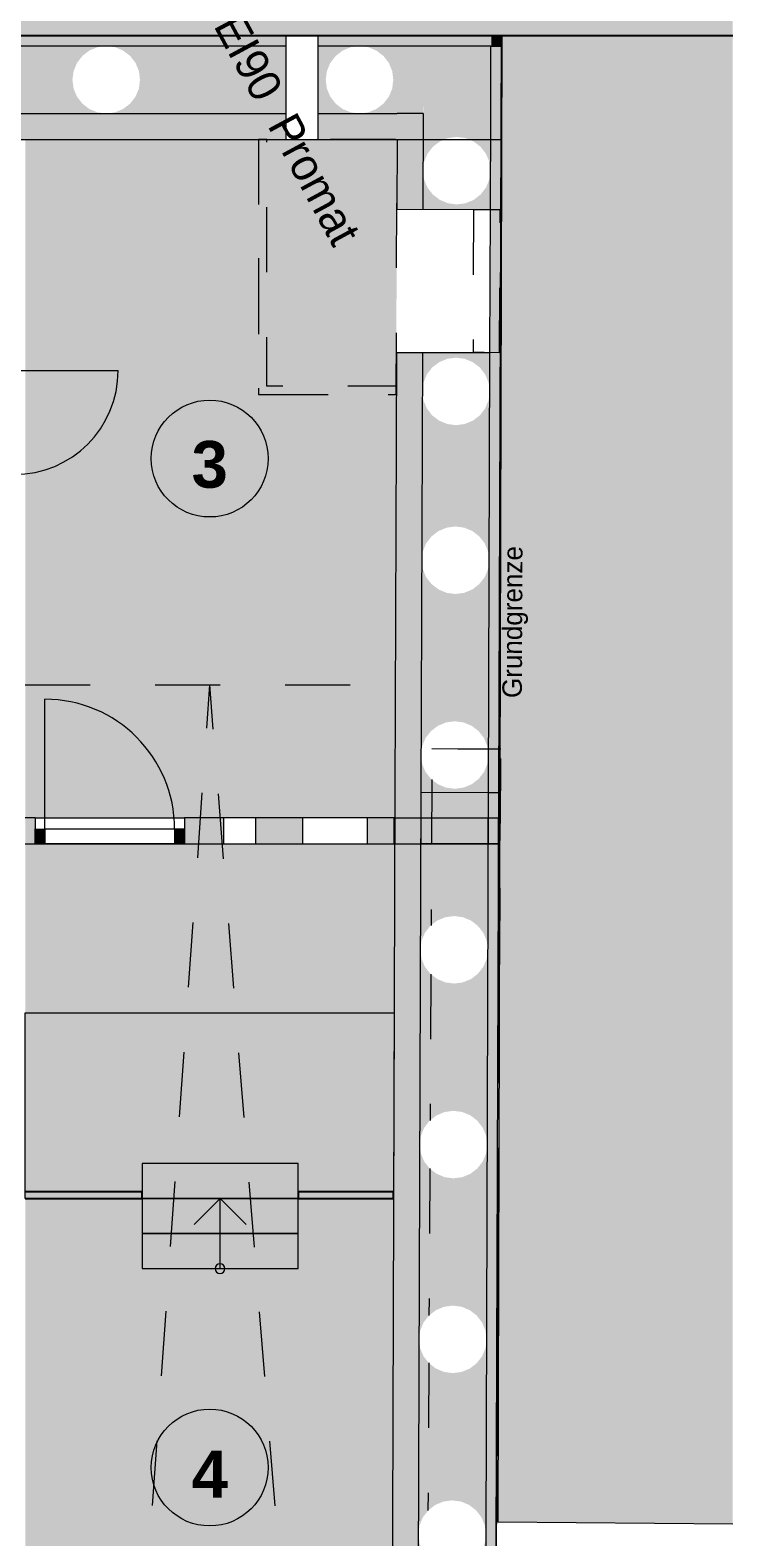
# Model space of a CAD drawing. Header units: metres. Extents: x -14 to 130, y -38 to 4.
# Drawn here: x 79.31 to 84.72, y -14.2 to -2.59 of the extents above; entities that cross this region are included whole.
import ezdxf

# ---------------------------------------------------------------- set-up
doc = ezdxf.new("R2010")
doc.units = ezdxf.units.M
doc.header["$MEASUREMENT"] = 0
doc.set_wipeout_variables(frame=1)
for name, pattern in [('Baufluchtlinie', [0.013, 0.008, -0.005]), ('Schnittlinie', [0.006, 0.003, -0.0015, 0, -0.0015]), ('Strichlinie weit', [0.004, 0.003, -0.001]), ('Untersicht', [0.001, 0.0005, -0.0005]), ('Wipeout_Contour', [1, 0, -1])]:
    doc.linetypes.add(name, pattern=pattern)
for name, color, linetype in [('-1._Keller PP Icon_1_0', 7, 'Continuous'), ('-1._Keller PP Icon_1_110 Wand Aussen', 7, 'Continuous'), ('-1._Keller PP Icon_1_111 Wand Aussen - Bohrpfahlwand 53', 7, 'Continuous'), ('-1._Keller PP Icon_1_111 Wand Aussen - Bohrpfahlwand 80', 7, 'Continuous'), ('-1._Keller PP Icon_1_120 Wand Innen tragend', 7, 'Continuous'), ('-1._Keller PP Icon_1_130 Wand Innen', 7, 'Continuous'), ('-1._Keller PP Icon_1_230 Decke abgehaengt', 7, 'Continuous'), ('-1._Keller PP Icon_1_410 Treppe', 7, 'Continuous'), ('-1._Keller PP Icon_1_710 Gelände', 7, 'Continuous'), ('-1._Keller PP Icon_1_725 Nachbarbebauung', 7, 'Continuous'), ('-1._Keller PP Icon_1_810 Raum', 7, 'Continuous'), ('-1._Keller PP Icon_1_844 Umriss 2D', 7, 'Continuous'), ('-1._Keller PP Icon_1_905 VP Beschriftung Übersicht.Übersicht', 7, 'Continuous'), ('-1._Keller PP Icon_1_Neubau_840 Baulinien', 7, 'Continuous')]:
    doc.layers.add(name, color=color, linetype=linetype)
doc.styles.add('ERSTELLTER_STIL_10', font='arial.ttf')
doc.styles.add('ERSTELLTER_STIL_5', font='')
doc.styles.get('ERSTELLTER_STIL_5').set_extended_font_data('Eurostile')

msp = doc.modelspace()

# ---------------------------------------------------------------- wipeouts: each hides what was drawn before it
at = {"color": 254, "linetype": 'Wipeout_Contour', "lineweight": 0, "ltscale": 308.749813}
msp.add_wipeout([(60.344, 3.424), (60.344, -37.114), (84.724, -37.114), (84.724, 3.424)], dxfattribs=at).dxf.layer = '-1._Keller PP Icon_1_0'

# ---------------------------------------------------------------- next in the draw order: hatches: boundary and pattern name
at = {"layer": '-1._Keller PP Icon_1_111 Wand Aussen - Bohrpfahlwand 80', "linetype": 'Continuous', "lineweight": 0, "true_color": 0x000000}
for points in [[(65.022, -2.637), (65.022, -2.717), (65.35, -2.717), (67.15, -2.717), (68.95, -2.717), (70.75, -2.717), (72.55, -2.717), (74.35, -2.717), (76.15, -2.717), (77.949, -2.717), (79.462, -2.717), (79.462, -2.637)], [(79.462, -2.637), (79.462, -2.717), (79.899, -2.717), (81.282, -2.717), (81.282, -2.637)], [(82.864, -2.637), (81.532, -2.637), (81.532, -2.717), (81.849, -2.717), (82.862, -2.717), (82.864, -2.715)], [(82.862, -2.717), (82.942, -2.717), (82.942, -2.637)], [(82.864, -2.715), (82.942, -2.637), (82.864, -2.637)], [(65.022, -2.717), (65.022, -3.237), (79.462, -3.237), (79.462, -2.717), (77.951, -2.717), (78.018, -2.726), (78.08, -2.752), (78.134, -2.793), (78.176, -2.847), (78.202, -2.91), (78.21, -2.977), (78.202, -3.045), (78.176, -3.107), (78.134, -3.161), (78.08, -3.203), (78.018, -3.228), (77.95, -3.237), (77.883, -3.228), (77.82, -3.203), (77.767, -3.161), (77.725, -3.107), (77.699, -3.045), (77.69, -2.977), (77.699, -2.91), (77.725, -2.847), (77.767, -2.793), (77.82, -2.752), (77.883, -2.726), (77.949, -2.717), (76.151, -2.717), (76.218, -2.726), (76.28, -2.752), (76.334, -2.794), (76.376, -2.847), (76.402, -2.91), (76.41, -2.977), (76.402, -3.045), (76.376, -3.107), (76.334, -3.161), (76.28, -3.203), (76.218, -3.228), (76.15, -3.237), (76.083, -3.228), (76.02, -3.203), (75.967, -3.161), (75.925, -3.107), (75.899, -3.045), (75.89, -2.977), (75.899, -2.91), (75.925, -2.847), (75.967, -2.794), (76.02, -2.752), (76.083, -2.726), (76.15, -2.717), (74.351, -2.717), (74.418, -2.726), (74.48, -2.752), (74.534, -2.794), (74.576, -2.847), (74.602, -2.91), (74.61, -2.977), (74.602, -3.045), (74.576, -3.107), (74.534, -3.161), (74.48, -3.203), (74.418, -3.229), (74.35, -3.237), (74.283, -3.229), (74.22, -3.203), (74.167, -3.161), (74.125, -3.107), (74.099, -3.045), (74.09, -2.977), (74.099, -2.91), (74.125, -2.847), (74.167, -2.794), (74.22, -2.752), (74.283, -2.726), (74.35, -2.717), (72.551, -2.717), (72.618, -2.726), (72.68, -2.752), (72.734, -2.794), (72.776, -2.847), (72.802, -2.91), (72.81, -2.977), (72.802, -3.045), (72.776, -3.107), (72.734, -3.161), (72.68, -3.203), (72.618, -3.229), (72.55, -3.237), (72.483, -3.229), (72.42, -3.203), (72.367, -3.161), (72.325, -3.107), (72.299, -3.045), (72.29, -2.977), (72.299, -2.91), (72.325, -2.847), (72.367, -2.794), (72.42, -2.752), (72.483, -2.726), (72.55, -2.717), (70.751, -2.717), (70.818, -2.726), (70.88, -2.752), (70.934, -2.794), (70.976, -2.847), (71.002, -2.91), (71.01, -2.977), (71.002, -3.045), (70.976, -3.107), (70.934, -3.161), (70.88, -3.203), (70.818, -3.229), (70.75, -3.237), (70.683, -3.229), (70.62, -3.203), (70.567, -3.161), (70.525, -3.107), (70.499, -3.045), (70.49, -2.977), (70.499, -2.91), (70.525, -2.847), (70.567, -2.794), (70.62, -2.752), (70.683, -2.726), (70.75, -2.717), (68.951, -2.717), (69.018, -2.726), (69.08, -2.752), (69.134, -2.794), (69.176, -2.847), (69.202, -2.91), (69.21, -2.977), (69.202, -3.045), (69.176, -3.107), (69.134, -3.161), (69.08, -3.203), (69.018, -3.229), (68.95, -3.237), (68.883, -3.229), (68.82, -3.203), (68.767, -3.161), (68.725, -3.107), (68.699, -3.045), (68.69, -2.977), (68.699, -2.91), (68.725, -2.847), (68.767, -2.794), (68.82, -2.752), (68.883, -2.726), (68.95, -2.717), (67.151, -2.717), (67.218, -2.726), (67.28, -2.752), (67.334, -2.794), (67.376, -2.847), (67.402, -2.91), (67.41, -2.977), (67.402, -3.045), (67.376, -3.107), (67.334, -3.161), (67.28, -3.203), (67.218, -3.229), (67.15, -3.237), (67.083, -3.229), (67.02, -3.203), (66.967, -3.161), (66.925, -3.107), (66.899, -3.045), (66.89, -2.977), (66.899, -2.91), (66.925, -2.847), (66.967, -2.794), (67.02, -2.752), (67.083, -2.726), (67.15, -2.717), (65.351, -2.717), (65.418, -2.726), (65.48, -2.752), (65.534, -2.794), (65.576, -2.847), (65.602, -2.91), (65.61, -2.977), (65.602, -3.045), (65.576, -3.107), (65.534, -3.161), (65.48, -3.203), (65.418, -3.229), (65.35, -3.237), (65.283, -3.229), (65.22, -3.203), (65.167, -3.161), (65.125, -3.107), (65.099, -3.045), (65.09, -2.977), (65.099, -2.91), (65.125, -2.847), (65.167, -2.794), (65.22, -2.752), (65.283, -2.726), (65.35, -2.717)], [(79.462, -3.237), (81.282, -3.237), (81.282, -2.717), (79.902, -2.717), (79.968, -2.726), (80.03, -2.752), (80.084, -2.793), (80.126, -2.847), (80.152, -2.91), (80.16, -2.977), (80.152, -3.045), (80.126, -3.107), (80.084, -3.161), (80.03, -3.202), (79.968, -3.228), (79.9, -3.237), (79.833, -3.228), (79.77, -3.202), (79.717, -3.161), (79.675, -3.107), (79.649, -3.045), (79.64, -2.977), (79.649, -2.91), (79.675, -2.847), (79.717, -2.793), (79.77, -2.752), (79.833, -2.726), (79.899, -2.717), (79.462, -2.717)], [(81.849, -2.717), (81.532, -2.717), (81.532, -3.237), (82.34, -3.237), (82.342, -2.717), (81.852, -2.717), (81.918, -2.726), (81.98, -2.752), (82.034, -2.793), (82.076, -2.847), (82.102, -2.91), (82.11, -2.977), (82.102, -3.045), (82.076, -3.107), (82.034, -3.161), (81.98, -3.202), (81.918, -3.228), (81.85, -3.237), (81.783, -3.228), (81.72, -3.202), (81.667, -3.161), (81.625, -3.107), (81.599, -3.045), (81.59, -2.977), (81.599, -2.91), (81.625, -2.847), (81.667, -2.793), (81.72, -2.752), (81.783, -2.726)], [(82.34, -3.237), (82.86, -3.237), (82.862, -2.717)], [(82.341, -3.237), (82.862, -2.717), (82.342, -2.717)], [(82.862, -2.717), (82.843, -8.468), (82.923, -8.468), (82.942, -2.717)], [(79.462, -3.237), (65.022, -3.237), (65.022, -3.437), (79.462, -3.437)], [(79.462, -3.237), (79.462, -3.437), (81.282, -3.437), (81.282, -3.237)], [(82.14, -3.237), (81.532, -3.237), (81.532, -3.437), (82.139, -3.437)], [(82.139, -3.437), (82.34, -3.237), (82.14, -3.237)], [(82.139, -3.437), (82.339, -3.437), (82.34, -3.237)], [(82.138, -3.976), (82.338, -3.976), (82.339, -3.437), (82.139, -3.437)], [(82.123, -8.465), (82.323, -8.466), (82.334, -5.076), (82.134, -5.076)], [(82.123, -8.443), (82.098, -15.699), (82.298, -15.7), (82.323, -8.443)], [(82.123, -8.465), (82.121, -8.859), (82.321, -8.86), (82.323, -8.466)], [(82.841, -8.862), (82.843, -8.468), (82.323, -8.466), (82.321, -8.86)], [(82.898, -15.703), (82.923, -8.445), (82.843, -8.445), (82.818, -15.702)], [(82.921, -8.862), (82.923, -8.468), (82.843, -8.468), (82.841, -8.862)]]:
    msp.add_hatch(color=18, dxfattribs=at).paths.add_polyline_path(points)
h = msp.add_hatch(color=18, dxfattribs=at)
h.paths.add_polyline_path([(82.338, -3.976), (82.858, -3.978), (82.86, -3.237), (82.34, -3.237)])
h.paths.add_polyline_path([(82.347, -3.745), (82.339, -3.677), (82.347, -3.61), (82.373, -3.547), (82.415, -3.493), (82.469, -3.452), (82.531, -3.426), (82.599, -3.417), (82.666, -3.426), (82.729, -3.452), (82.782, -3.493), (82.824, -3.547), (82.85, -3.61), (82.859, -3.677), (82.85, -3.745), (82.824, -3.807), (82.782, -3.861), (82.729, -3.902), (82.666, -3.928), (82.599, -3.937), (82.531, -3.928), (82.469, -3.902), (82.415, -3.861), (82.373, -3.807)], flags=0)
h = msp.add_hatch(color=18, dxfattribs=at)
h.paths.add_polyline_path([(82.323, -8.466), (82.843, -8.468), (82.854, -5.078), (82.334, -5.076)])
h.paths.add_polyline_path([(82.324, -8.177), (82.332, -8.11), (82.358, -8.047), (82.4, -7.993), (82.454, -7.952), (82.516, -7.926), (82.584, -7.917), (82.651, -7.926), (82.714, -7.952), (82.767, -7.993), (82.809, -8.047), (82.835, -8.11), (82.844, -8.177), (82.835, -8.245), (82.809, -8.307), (82.767, -8.361), (82.714, -8.402), (82.651, -8.428), (82.584, -8.437), (82.516, -8.428), (82.454, -8.402), (82.4, -8.361), (82.358, -8.307), (82.332, -8.245)], flags=0)
h.paths.add_polyline_path([(82.329, -6.677), (82.337, -6.61), (82.363, -6.547), (82.405, -6.493), (82.459, -6.452), (82.521, -6.426), (82.589, -6.417), (82.656, -6.426), (82.719, -6.452), (82.772, -6.493), (82.814, -6.547), (82.84, -6.61), (82.849, -6.677), (82.84, -6.745), (82.814, -6.807), (82.772, -6.861), (82.719, -6.902), (82.656, -6.928), (82.589, -6.937), (82.521, -6.928), (82.459, -6.902), (82.405, -6.861), (82.363, -6.807), (82.337, -6.745)], flags=0)
h.paths.add_polyline_path([(82.333, -5.377), (82.342, -5.31), (82.368, -5.247), (82.409, -5.193), (82.463, -5.152), (82.526, -5.126), (82.593, -5.117), (82.66, -5.126), (82.723, -5.152), (82.777, -5.193), (82.818, -5.247), (82.844, -5.31), (82.853, -5.377), (82.844, -5.445), (82.818, -5.507), (82.777, -5.561), (82.723, -5.602), (82.66, -5.628), (82.593, -5.637), (82.526, -5.628), (82.463, -5.602), (82.409, -5.561), (82.368, -5.507), (82.342, -5.445)], flags=0)
h = msp.add_hatch(color=18, dxfattribs=at)
h.paths.add_polyline_path([(82.298, -15.7), (82.302, -15.7), (82.299, -15.677), (82.307, -15.61), (82.333, -15.547), (82.375, -15.493), (82.429, -15.452), (82.491, -15.426), (82.559, -15.417), (82.626, -15.426), (82.689, -15.452), (82.742, -15.493), (82.784, -15.547), (82.81, -15.61), (82.819, -15.677), (82.815, -15.702), (82.818, -15.702), (82.843, -8.445), (82.323, -8.443)])
h.paths.add_polyline_path([(82.312, -14.245), (82.304, -14.177), (82.312, -14.11), (82.338, -14.047), (82.38, -13.993), (82.434, -13.952), (82.496, -13.926), (82.564, -13.917), (82.631, -13.926), (82.694, -13.952), (82.747, -13.993), (82.789, -14.047), (82.815, -14.11), (82.824, -14.177), (82.815, -14.245), (82.789, -14.307), (82.747, -14.361), (82.694, -14.402), (82.631, -14.428), (82.564, -14.437), (82.496, -14.428), (82.434, -14.402), (82.38, -14.361), (82.338, -14.307)], flags=0)
h.paths.add_polyline_path([(82.309, -12.677), (82.317, -12.61), (82.343, -12.547), (82.385, -12.493), (82.439, -12.452), (82.501, -12.426), (82.569, -12.417), (82.636, -12.426), (82.699, -12.452), (82.752, -12.493), (82.794, -12.547), (82.82, -12.61), (82.829, -12.677), (82.82, -12.745), (82.794, -12.807), (82.752, -12.861), (82.699, -12.902), (82.636, -12.928), (82.569, -12.937), (82.501, -12.928), (82.439, -12.902), (82.385, -12.861), (82.343, -12.807), (82.317, -12.745)], flags=0)
h.paths.add_polyline_path([(82.314, -11.177), (82.322, -11.11), (82.348, -11.047), (82.39, -10.993), (82.444, -10.952), (82.506, -10.926), (82.574, -10.917), (82.641, -10.926), (82.704, -10.952), (82.757, -10.993), (82.799, -11.047), (82.825, -11.11), (82.834, -11.177), (82.825, -11.245), (82.799, -11.307), (82.757, -11.361), (82.704, -11.402), (82.641, -11.428), (82.574, -11.437), (82.506, -11.428), (82.444, -11.402), (82.39, -11.361), (82.348, -11.307), (82.322, -11.245)], flags=0)
h.paths.add_polyline_path([(82.319, -9.677), (82.327, -9.61), (82.353, -9.547), (82.395, -9.493), (82.449, -9.452), (82.511, -9.426), (82.579, -9.417), (82.646, -9.426), (82.709, -9.452), (82.762, -9.493), (82.804, -9.547), (82.83, -9.61), (82.839, -9.677), (82.83, -9.745), (82.804, -9.807), (82.762, -9.861), (82.709, -9.902), (82.646, -9.928), (82.579, -9.937), (82.511, -9.928), (82.449, -9.902), (82.395, -9.861), (82.353, -9.807), (82.327, -9.745)], flags=0)
at = {"layer": '-1._Keller PP Icon_1_120 Wand Innen tragend', "linetype": 'Continuous', "lineweight": 0, "true_color": 0x000000}
for points in [[(79.277, -8.662), (79.277, -8.862), (79.352, -8.862), (79.352, -8.747), (79.352, -8.662)], [(80.502, -8.747), (80.502, -8.862), (80.802, -8.862), (80.802, -8.662), (80.502, -8.662)], [(81.052, -8.662), (81.052, -8.862), (81.411, -8.862), (81.411, -8.662)], [(81.911, -8.662), (81.911, -8.862), (82.117, -8.862), (82.117, -8.662)], [(79.352, -8.747), (79.352, -8.862), (79.427, -8.862), (79.427, -8.747)], [(80.502, -8.747), (80.427, -8.747), (80.427, -8.862), (80.502, -8.862)]]:
    msp.add_hatch(color=18, dxfattribs=at).paths.add_polyline_path(points)
at = {"layer": '-1._Keller PP Icon_1_130 Wand Innen', "linetype": 'Continuous', "lineweight": 13, "true_color": 0xdfdfdf}
for points in [[(79.277, -11.592), (80.177, -11.592), (80.177, -11.542), (79.277, -11.542)], [(81.377, -11.592), (82.112, -11.592), (82.112, -11.542), (81.377, -11.542)]]:
    msp.add_hatch(color=254, dxfattribs=at).paths.add_polyline_path(points)
at = {"layer": '-1._Keller PP Icon_1_710 Gelände', "linetype": 'Continuous', "lineweight": 13, "true_color": 0xb4b4b4}
msp.add_hatch(color=253, dxfattribs=at).paths.add_polyline_path([(60.344, 3.424), (60.344, -2.617), (63.957, -2.637), (82.942, -2.637), (84.724, -2.639), (84.724, 3.424)])
at = {"layer": '-1._Keller PP Icon_1_725 Nachbarbebauung', "linetype": 'Continuous', "lineweight": 0, "true_color": 0x1f1f1f}
msp.add_hatch(color=250, dxfattribs=at).paths.add_polyline_path([(82.945, -2.638), (82.915, -14.083), (84.724, -14.098), (84.724, -2.639)])
at = {"layer": '-1._Keller PP Icon_1_810 Raum', "linetype": 'Continuous', "lineweight": 0, "true_color": 0x3f3f3f}
for points in [[(82.125, -7.635), (82.139, -3.437), (79.462, -3.437), (79.277, -3.437), (79.277, -8.662), (82.122, -8.662)], [(82.1, -15.322), (82.121, -8.862), (79.277, -8.862), (79.277, -15.322)]]:
    msp.add_hatch(color=250, dxfattribs=at).paths.add_polyline_path(points)
at = {"layer": '-1._Keller PP Icon_1_905 VP Beschriftung Übersicht.Übersicht', "linetype": 'Continuous', "lineweight": 0, "true_color": 0xffffff}
msp.add_hatch(color=7, dxfattribs=at).paths.add_polyline_path([(79.277, -11.592), (82.112, -11.592), (82.117, -10.162), (79.277, -10.162)])

# ---------------------------------------------------------------- next in the draw order: linework, layer by layer
at = {"layer": '-1._Keller PP Icon_1_110 Wand Aussen', "color": 7, "linetype": 'Continuous', "lineweight": 13, "ltscale": 1000}
for p, q in [((82.862, -2.717), (82.942, -2.717)), ((82.139, -3.437), (82.939, -3.437)), ((82.117, -8.662), (82.918, -8.662)), ((82.117, -8.862), (82.917, -8.862))]:
    msp.add_line(p, q, dxfattribs=at)
at = {"layer": '-1._Keller PP Icon_1_110 Wand Aussen', "color": 7, "linetype": 'Untersicht', "lineweight": 13, "ltscale": 1000, "flags": 128}
for points in [[(82.728, -3.978), (82.724, -5.078)], [(82.768, -3.978), (82.728, -3.978)], [(82.808, -3.978), (82.768, -3.978)], [(82.813, -3.978), (82.808, -3.978)], [(82.933, -3.979), (82.813, -3.978)], [(82.929, -5.079), (82.933, -3.979)], [(82.764, -5.078), (82.724, -5.078)], [(82.804, -5.078), (82.764, -5.078)], [(82.809, -5.078), (82.804, -5.078)], [(82.929, -5.079), (82.809, -5.078)]]:
    msp.add_lwpolyline(points, dxfattribs=at)
at = {"layer": '-1._Keller PP Icon_1_111 Wand Aussen - Bohrpfahlwand 53', "color": 7, "linetype": 'Untersicht', "lineweight": 13, "ltscale": 1000, "flags": 128}
for points in [[(82.608, -8.131), (82.408, -8.13)], [(82.858, -8.133), (82.608, -8.131)], [(82.938, -8.133), (82.858, -8.133)], [(82.898, -15.703), (82.938, -8.133)], [(82.407, -8.366), (82.401, -9.489)], [(82.399, -9.864), (82.393, -10.991)], [(82.391, -11.362), (82.385, -12.493)], [(82.383, -12.859), (82.377, -13.996)]]:
    msp.add_lwpolyline(points, dxfattribs=at)
at = {"layer": '-1._Keller PP Icon_1_111 Wand Aussen - Bohrpfahlwand 80', "color": 7, "linetype": 'Continuous', "lineweight": 13, "ltscale": 1000}
for p, q in [((79.462, -2.717), (77.951, -2.717)), ((79.899, -2.717), (79.462, -2.717)), ((81.282, -2.717), (79.902, -2.717)), ((81.849, -2.717), (81.532, -2.717)), ((82.342, -2.717), (81.852, -2.717)), ((82.862, -2.717), (82.342, -2.717)), ((82.862, -2.717), (82.342, -2.717)), ((82.86, -3.237), (82.862, -2.717)), ((82.858, -3.978), (82.86, -3.237)), ((82.843, -8.468), (82.854, -5.078)), ((82.824, -14.177), (82.843, -8.445)), ((82.841, -8.862), (82.843, -8.468)), ((82.818, -15.702), (82.824, -14.177))]:
    msp.add_line(p, q, dxfattribs=at)
at = {"layer": '-1._Keller PP Icon_1_111 Wand Aussen - Bohrpfahlwand 80', "color": 7, "linetype": 'Continuous', "lineweight": 18, "ltscale": 1000}
for p, q in [((65.022, -3.237), (79.462, -3.237)), ((79.462, -3.237), (81.282, -3.237)), ((81.532, -3.237), (82.14, -3.237)), ((82.34, -3.237), (82.14, -3.237)), ((82.34, -3.237), (82.14, -3.237)), ((82.34, -3.237), (82.338, -3.976)), ((82.858, -3.978), (82.138, -3.976)), ((82.854, -5.078), (82.858, -3.978)), ((82.134, -5.076), (82.854, -5.078)), ((82.334, -5.076), (82.323, -8.466)), ((82.323, -8.443), (82.298, -15.7)), ((82.323, -8.466), (82.321, -8.86))]:
    msp.add_line(p, q, dxfattribs=at)
at = {"layer": '-1._Keller PP Icon_1_111 Wand Aussen - Bohrpfahlwand 80', "color": 7, "linetype": 'Continuous', "lineweight": 13, "ltscale": 1000, "flags": 128}
for points in [[(79.462, -2.637), (65.022, -2.637)], [(81.282, -2.637), (79.462, -2.637)], [(81.282, -2.637), (81.282, -2.717)], [(82.862, -2.637), (81.532, -2.637)], [(81.532, -2.717), (81.532, -2.637)], [(82.942, -2.637), (82.862, -2.637)], [(82.923, -8.468), (82.942, -2.637)], [(81.282, -2.717), (81.282, -3.237)], [(81.532, -3.237), (81.532, -2.717)], [(82.843, -8.468), (82.323, -8.466)], [(82.843, -8.468), (82.323, -8.466)], [(82.923, -8.468), (82.843, -8.468)], [(82.923, -8.468), (82.843, -8.468)], [(82.898, -15.703), (82.923, -8.445)], [(82.921, -8.862), (82.923, -8.468)], [(82.841, -8.862), (82.321, -8.86)], [(82.921, -8.862), (82.841, -8.862)]]:
    msp.add_lwpolyline(points, dxfattribs=at)
at = {"layer": '-1._Keller PP Icon_1_111 Wand Aussen - Bohrpfahlwand 80', "color": 154, "linetype": 'Continuous', "lineweight": 13, "ltscale": 1000, "true_color": 0x004e91, "flags": 128}
for points in [[(81.532, -2.637), (81.282, -2.637)], [(81.282, -3.437), (81.532, -3.437)]]:
    msp.add_lwpolyline(points, dxfattribs=at)
at = {"layer": '-1._Keller PP Icon_1_111 Wand Aussen - Bohrpfahlwand 80', "color": 7, "linetype": 'Continuous', "lineweight": 18, "ltscale": 1000, "flags": 128}
for points in [[(81.282, -3.237), (81.282, -3.437)], [(81.532, -3.437), (81.532, -3.237)], [(65.022, -3.437), (79.462, -3.437)], [(79.462, -3.437), (81.282, -3.437)], [(81.532, -3.437), (82.139, -3.437)], [(82.139, -3.437), (82.138, -3.976)], [(82.134, -5.076), (82.123, -8.465)], [(82.123, -8.443), (82.098, -15.699)], [(82.123, -8.465), (82.121, -8.859)]]:
    msp.add_lwpolyline(points, dxfattribs=at)
at = {"layer": '-1._Keller PP Icon_1_120 Wand Innen tragend', "color": 8, "linetype": 'Continuous', "lineweight": 0, "ltscale": 1000}
for p, q in [((79.192, -5.217), (79.992, -5.217)), ((79.427, -8.747), (79.427, -7.747))]:
    msp.add_line(p, q, dxfattribs=at)
at = {"layer": '-1._Keller PP Icon_1_120 Wand Innen tragend', "color": 7, "linetype": 'Continuous', "lineweight": 18, "ltscale": 1000}
for p, q in [((79.352, -8.662), (79.352, -8.747)), ((80.502, -8.662), (80.502, -8.747)), ((79.352, -8.747), (79.352, -8.862)), ((79.352, -8.862), (79.352, -8.747)), ((80.502, -8.747), (80.502, -8.862)), ((80.502, -8.862), (80.502, -8.747))]:
    msp.add_line(p, q, dxfattribs=at)
at = {"layer": '-1._Keller PP Icon_1_120 Wand Innen tragend', "color": 7, "linetype": 'Schnittlinie', "lineweight": 13, "ltscale": 1000}
for p, q in [((79.352, -8.662), (80.502, -8.662)), ((80.427, -8.747), (79.427, -8.747)), ((79.352, -8.862), (80.502, -8.862)), ((80.427, -8.862), (79.427, -8.862))]:
    msp.add_line(p, q, dxfattribs=at)
at = {"layer": '-1._Keller PP Icon_1_120 Wand Innen tragend', "color": 7, "linetype": 'Continuous', "lineweight": 18, "ltscale": 1000, "flags": 128}
for points in [[(79.352, -8.662), (79.277, -8.662)], [(80.802, -8.662), (80.502, -8.662)], [(80.802, -8.662), (80.802, -8.862)], [(81.411, -8.662), (81.052, -8.662)], [(81.052, -8.862), (81.052, -8.662)], [(81.411, -8.662), (81.411, -8.862)], [(82.117, -8.662), (81.911, -8.662)], [(81.911, -8.862), (81.911, -8.662)], [(82.117, -8.862), (82.117, -8.662)], [(79.277, -8.862), (79.352, -8.862)], [(80.502, -8.862), (80.802, -8.862)], [(81.052, -8.862), (81.411, -8.862)], [(81.911, -8.862), (82.117, -8.862)]]:
    msp.add_lwpolyline(points, dxfattribs=at)
at = {"layer": '-1._Keller PP Icon_1_120 Wand Innen tragend', "color": 154, "linetype": 'Continuous', "lineweight": 13, "ltscale": 1000, "true_color": 0x004e91, "flags": 128}
for points in [[(81.052, -8.662), (80.802, -8.662)], [(81.911, -8.662), (81.411, -8.662)], [(80.802, -8.862), (81.052, -8.862)], [(81.411, -8.862), (81.911, -8.862)]]:
    msp.add_lwpolyline(points, dxfattribs=at)
at = {"layer": '-1._Keller PP Icon_1_120 Wand Innen tragend', "color": 7, "linetype": 'Continuous', "lineweight": 13, "ltscale": 1000, "flags": 128}
for points in [[(79.352, -8.747), (79.427, -8.747), (79.427, -8.862), (79.352, -8.862)], [(80.502, -8.747), (80.427, -8.747), (80.427, -8.862), (80.502, -8.862)]]:
    msp.add_lwpolyline(points, close=True, dxfattribs=at)
at = {"layer": '-1._Keller PP Icon_1_120 Wand Innen tragend', "color": 8, "linetype": 'Continuous', "lineweight": 0, "ltscale": 1000}
for centre, radius, start, end in [((79.192, -5.217), 0.8, 270, 0), ((79.427, -8.747), 1, 0, 90)]:
    msp.add_arc(centre, radius, start, end, dxfattribs=at)
at = {"layer": '-1._Keller PP Icon_1_120 Wand Innen tragend', "color": 7, "linetype": 'Continuous', "lineweight": 18, "ltscale": 1000}
for p in [(79.352, -8.747), (80.502, -8.747), (79.352, -8.862), (80.502, -8.862)]:
    msp.add_point(p, dxfattribs=at)
at = {"layer": '-1._Keller PP Icon_1_130 Wand Innen', "color": 7, "linetype": 'Continuous', "lineweight": 25, "ltscale": 1000, "flags": 128}
for points in [[(80.177, -11.542), (79.277, -11.542)], [(79.277, -11.592), (80.177, -11.592)], [(80.177, -11.592), (80.177, -11.542)], [(82.112, -11.542), (81.377, -11.542)], [(81.377, -11.542), (81.377, -11.592)], [(81.377, -11.592), (82.112, -11.592)], [(82.112, -11.592), (82.112, -11.542)]]:
    msp.add_lwpolyline(points, dxfattribs=at)
at = {"layer": '-1._Keller PP Icon_1_230 Decke abgehaengt', "color": 8, "linetype": 'Untersicht', "lineweight": 13, "ltscale": 1000, "flags": 128}
for points in [[(81.072, -3.437), (81.072, -5.401), (81.423, -5.401), (82.133, -5.401), (82.139, -3.437)], [(81.072, -5.401), (82.133, -5.401), (82.133, -5.336), (82.068, -5.336), (81.137, -5.336), (81.137, -3.437), (81.072, -3.437)]]:
    msp.add_lwpolyline(points, close=True, dxfattribs=at)
at = {"layer": '-1._Keller PP Icon_1_410 Treppe', "color": 7, "linetype": 'Continuous', "lineweight": 18, "ltscale": 1000}
for p, q in [((81.377, -11.322), (80.177, -11.322)), ((80.177, -11.322), (80.177, -11.592)), ((81.377, -11.592), (81.377, -11.322)), ((81.377, -11.592), (80.177, -11.592)), ((80.177, -11.592), (80.177, -11.862)), ((80.177, -11.592), (81.377, -11.592)), ((81.377, -11.862), (81.377, -11.592)), ((81.377, -11.862), (80.177, -11.862)), ((80.177, -11.862), (80.177, -12.132)), ((80.177, -11.862), (81.377, -11.862)), ((81.377, -12.132), (81.377, -11.862)), ((80.177, -12.132), (81.377, -12.132))]:
    msp.add_line(p, q, dxfattribs=at)
at = {"layer": '-1._Keller PP Icon_1_410 Treppe', "color": 7, "linetype": 'Continuous', "lineweight": 13, "ltscale": 1000}
for p, q in [((80.777, -11.592), (80.577, -11.792)), ((80.777, -11.862), (80.777, -11.592)), ((80.977, -11.792), (80.777, -11.592)), ((80.777, -12.132), (80.777, -11.862))]:
    msp.add_line(p, q, dxfattribs=at)
at = {"layer": '-1._Keller PP Icon_1_410 Treppe', "color": 7, "linetype": 'Continuous', "lineweight": 13, "ltscale": 1000, "flags": 128}
msp.add_lwpolyline([(80.814, -12.132, 1), (80.739, -12.132, 1)], format="xyb", close=True, dxfattribs=at)
at = {"layer": '-1._Keller PP Icon_1_710 Gelände', "color": 83, "linetype": 'Continuous', "lineweight": 13, "ltscale": 1000, "true_color": 0x89cd89}
for p, q in [((73.464, -2.638), (82.945, -2.638)), ((82.945, -2.638), (84.724, -2.639))]:
    msp.add_line(p, q, dxfattribs=at)
at = {"layer": '-1._Keller PP Icon_1_710 Gelände', "color": 8, "linetype": 'Continuous', "lineweight": 0, "ltscale": 1000, "flags": 128}
msp.add_lwpolyline([(84.724, -2.637), (66.841, -2.637), (60.344, -2.6)], dxfattribs=at)
at = {"layer": '-1._Keller PP Icon_1_725 Nachbarbebauung', "color": 8, "linetype": 'Continuous', "lineweight": 13, "ltscale": 1000, "flags": 128}
msp.add_lwpolyline([(84.724, -2.639), (82.945, -2.638), (82.915, -14.083), (84.724, -14.098)], dxfattribs=at)
at = {"layer": '-1._Keller PP Icon_1_905 VP Beschriftung Übersicht.Übersicht', "color": 7, "linetype": 'Untersicht', "lineweight": 13, "ltscale": 1000}
for p, q in [((79.277, -7.637), (82.117, -7.637)), ((79.909, -18.944), (80.697, -7.637)), ((81.596, -18.944), (80.697, -7.637))]:
    msp.add_line(p, q, dxfattribs=at)
at = {"layer": '-1._Keller PP Icon_1_905 VP Beschriftung Übersicht.Übersicht', "color": 7, "linetype": 'Continuous', "lineweight": 13, "ltscale": 1000, "flags": 128}
msp.add_lwpolyline([(79.277, -11.592), (79.277, -10.162), (82.117, -10.162), (82.112, -11.592)], close=True, dxfattribs=at)
at = {"layer": '-1._Keller PP Icon_1_905 VP Beschriftung Übersicht.Übersicht', "color": 7, "linetype": 'Continuous', "lineweight": 13, "ltscale": 1000}
for centre in [(80.697, -5.894), (80.697, -13.664)]:
    msp.add_circle(centre, 0.45, dxfattribs=at)
at = {"layer": '-1._Keller PP Icon_1_Neubau_840 Baulinien', "color": 1, "linetype": 'Baufluchtlinie', "lineweight": 25, "ltscale": 1000, "true_color": 0xfb0106, "flags": 128}
msp.add_lwpolyline([(60.344, -2.617), (63.957, -2.637), (82.942, -2.637), (84.724, -2.639)], dxfattribs=at)
at = {"layer": '-1._Keller PP Icon_1_Neubau_840 Baulinien', "color": 254, "linetype": 'Strichlinie weit', "lineweight": 13, "ltscale": 1000, "true_color": 0xe3e3e3, "flags": 128}
msp.add_lwpolyline([(63.957, -2.638), (82.942, -2.639), (82.892, -17.637), (82.857, -24.002), (82.807, -33.962), (64.023, -36.664), (64.022, -24.002), (64.012, -17.637)], close=True, dxfattribs=at)

# ---------------------------------------------------------------- next in the draw order: texts
at = {"layer": '-1._Keller PP Icon_1_230 Decke abgehaengt', "color": 7, "linetype": 'Continuous', "lineweight": 13, "insert": (80.384, -1.94), "char_height": 0.25, "attachment_point": 7, "rotation": 298.3849, "style": 'ERSTELLTER_STIL_5'}
msp.add_mtext('\\A1;{\\pql;\\fEurostile|b0|i0|c0|p0;\\W1.000000;a.D. EI90 \\fEurostile|b0|i0|c0|p0;\\W1.000000; \\fEurostile|b0|i0|c0|p0;\\W1.000000;Promat}', dxfattribs=at)
at = {"layer": '-1._Keller PP Icon_1_844 Umriss 2D', "color": 254, "linetype": 'Continuous', "lineweight": 13, "true_color": 0xe3e3e3, "insert": (83.05, -7.153), "char_height": 0.15, "attachment_point": 5, "rotation": 89.7458, "style": 'ERSTELLTER_STIL_5'}
msp.add_mtext('\\A1;{\\pqc;\\fEurostile|b0|i0|c0|p0;\\W1.000000;Grundgrenze}', dxfattribs=at)
at = {"layer": '-1._Keller PP Icon_1_905 VP Beschriftung Übersicht.Übersicht', "color": 7, "linetype": 'Continuous', "lineweight": 13, "char_height": 0.36, "style": 'ERSTELLTER_STIL_10'}
for s, insert, attachment_point in [('\\A1;{\\pqc;\\fHelvetica|b1|i0|c0|p0;\\W1.000000;3}', (80.697, -5.941), 5), ('\\A1;{\\pqc;\\fHelvetica|b1|i0|c0|p0;\\W1.000000;4}', (80.697, -13.895), 8)]:
    msp.add_mtext(s, dxfattribs=dict(at, insert=insert, attachment_point=attachment_point))

doc.saveas('drawing.dxf')
